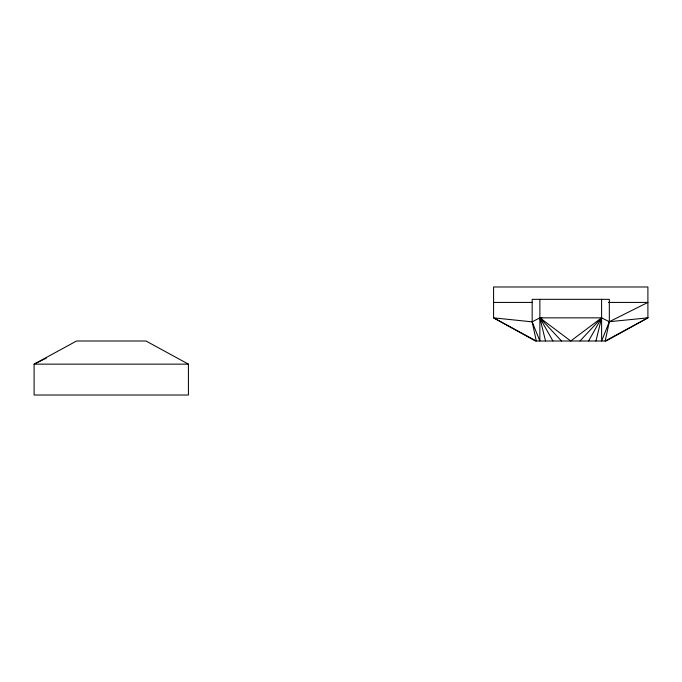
<?xml version="1.0" encoding="UTF-8"?>
<svg xmlns="http://www.w3.org/2000/svg" width="682" height="682" viewBox="0 0 682 682"><rect width="100%" height="100%" fill="white"/><g stroke="black" fill="none" stroke-linecap="round" stroke-linejoin="round"><path stroke-width="1.02" d="M539.88 299.33L539.863 341L532.165 321.844L532.165 299.33L609.324 299.33L609.324 321.708L605.181 341L647.9 317.855L647.9 286.986L493.58 286.986L493.58 317.855L535.413 341L606.068 341L647.9 317.855L609.324 321.708L601.601 317.855L539.88 317.855L532.165 321.844L493.58 317.855L536.299 341L532.165 321.844M595.957 341L601.601 317.855L601.601 299.33M588.575 341L601.601 317.855L601.626 341L609.324 321.708L647.9 302.424L608.523 302.424M579.973 341L601.601 317.855L570.74 341L539.88 317.855L545.523 341M46.342 358.127L34.1 364.145L34.1 395.014L188.42 395.014L188.42 364.145L145.982 341L76.537 341L34.1 364.145L188.42 364.145M645.845 318.4L647.9 317.855M493.58 302.424L532.165 302.424M552.914 341L539.88 317.855L541.985 317.965M539.88 317.855L561.508 341"/></g></svg>
